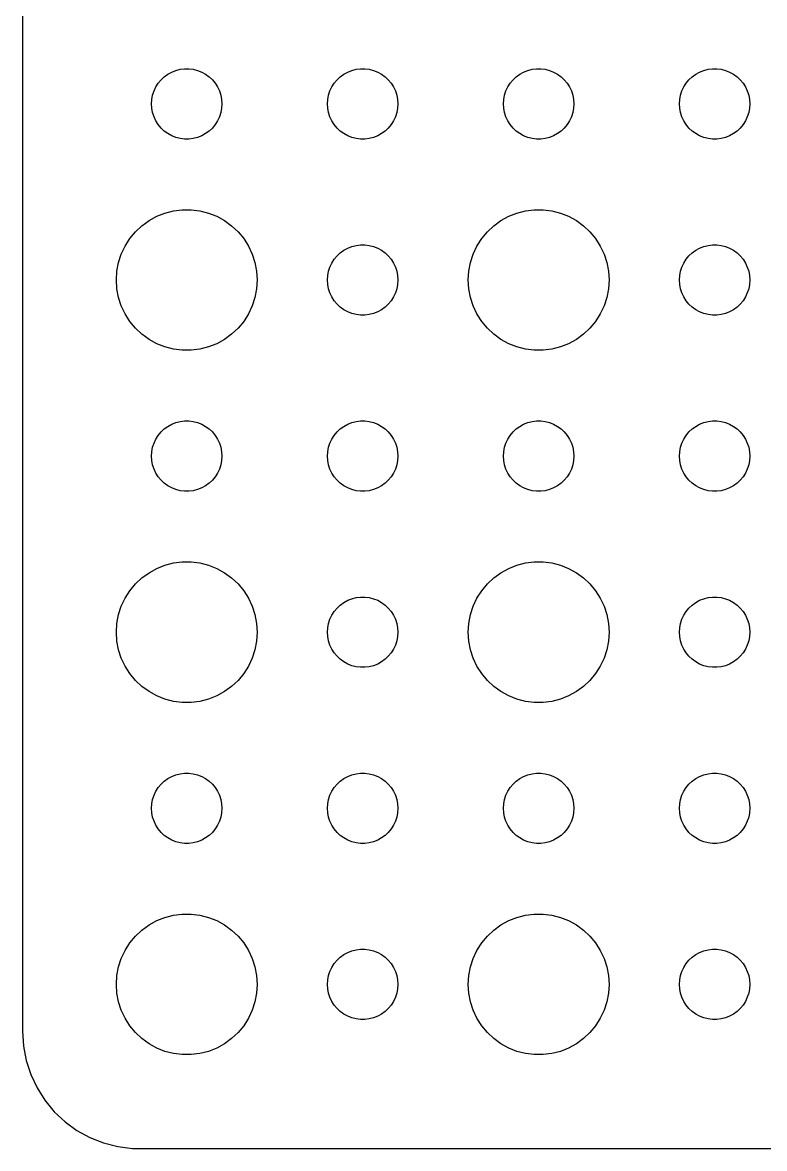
# Model space of a CAD drawing. Header units: metres. Extents: x -134 to 134, y 518 to 1078.
# Drawn here: x -134.5 to -102.87, y 518.01 to 565.97 of the extents above; entities that cross this region are included whole.
import ezdxf

# ---------------------------------------------------------------- set-up
doc = ezdxf.new("R2010")
doc.units = ezdxf.units.M

msp = doc.modelspace()

# ---------------------------------------------------------------- linework, layer by layer
for p, q in [((-134.5, 617), (-134.5, 523)), ((-127.964, 563.927), (-127.781, 563.973)), ((-127.781, 563.973), (-127.594, 563.997)), ((-127.594, 563.997), (-127.406, 563.997)), ((-127.406, 563.997), (-127.219, 563.973)), ((-127.219, 563.973), (-127.036, 563.927)), ((-120.464, 563.927), (-120.281, 563.973)), ((-120.281, 563.973), (-120.094, 563.997)), ((-120.094, 563.997), (-119.906, 563.997)), ((-119.906, 563.997), (-119.719, 563.973)), ((-119.719, 563.973), (-119.536, 563.927)), ((-112.964, 563.927), (-112.781, 563.973)), ((-112.781, 563.973), (-112.594, 563.997)), ((-112.594, 563.997), (-112.406, 563.997)), ((-112.406, 563.997), (-112.219, 563.973)), ((-112.219, 563.973), (-112.036, 563.927)), ((-105.464, 563.927), (-105.281, 563.973)), ((-105.281, 563.973), (-105.094, 563.997)), ((-105.094, 563.997), (-104.906, 563.997)), ((-104.906, 563.997), (-104.719, 563.973)), ((-104.719, 563.973), (-104.536, 563.927)), ((-128.714, 563.382), (-128.593, 563.527)), ((-128.593, 563.527), (-128.456, 563.656)), ((-128.456, 563.656), (-128.304, 563.766)), ((-128.304, 563.766), (-128.139, 563.857)), ((-128.139, 563.857), (-127.964, 563.927)), ((-127.036, 563.927), (-126.861, 563.857)), ((-126.861, 563.857), (-126.696, 563.766)), ((-126.696, 563.766), (-126.544, 563.656)), ((-126.544, 563.656), (-126.407, 563.527)), ((-126.407, 563.527), (-126.286, 563.382)), ((-121.214, 563.382), (-121.093, 563.527)), ((-121.093, 563.527), (-120.956, 563.656)), ((-120.956, 563.656), (-120.804, 563.766)), ((-120.804, 563.766), (-120.639, 563.857)), ((-120.639, 563.857), (-120.464, 563.927)), ((-119.536, 563.927), (-119.361, 563.857)), ((-119.361, 563.857), (-119.196, 563.766)), ((-119.196, 563.766), (-119.044, 563.656)), ((-119.044, 563.656), (-118.907, 563.527)), ((-118.907, 563.527), (-118.786, 563.382)), ((-113.714, 563.382), (-113.593, 563.527)), ((-113.593, 563.527), (-113.456, 563.656)), ((-113.456, 563.656), (-113.304, 563.766)), ((-113.304, 563.766), (-113.139, 563.857)), ((-113.139, 563.857), (-112.964, 563.927)), ((-112.036, 563.927), (-111.861, 563.857)), ((-111.861, 563.857), (-111.696, 563.766)), ((-111.696, 563.766), (-111.544, 563.656)), ((-111.544, 563.656), (-111.407, 563.527)), ((-111.407, 563.527), (-111.286, 563.382)), ((-106.214, 563.382), (-106.093, 563.527)), ((-106.093, 563.527), (-105.956, 563.656)), ((-105.956, 563.656), (-105.804, 563.766)), ((-105.804, 563.766), (-105.639, 563.857)), ((-105.639, 563.857), (-105.464, 563.927)), ((-104.536, 563.927), (-104.361, 563.857)), ((-104.361, 563.857), (-104.196, 563.766)), ((-104.196, 563.766), (-104.044, 563.656)), ((-104.044, 563.656), (-103.907, 563.527)), ((-103.907, 563.527), (-103.786, 563.382)), ((-128.953, 562.873), (-128.895, 563.052)), ((-128.895, 563.052), (-128.814, 563.223)), ((-128.814, 563.223), (-128.714, 563.382)), ((-126.286, 563.382), (-126.186, 563.223)), ((-126.186, 563.223), (-126.105, 563.052)), ((-126.105, 563.052), (-126.047, 562.873)), ((-121.453, 562.873), (-121.395, 563.052)), ((-121.395, 563.052), (-121.314, 563.223)), ((-121.314, 563.223), (-121.214, 563.382)), ((-118.786, 563.382), (-118.686, 563.223)), ((-118.686, 563.223), (-118.605, 563.052)), ((-118.605, 563.052), (-118.547, 562.873)), ((-113.953, 562.873), (-113.895, 563.052)), ((-113.895, 563.052), (-113.814, 563.223)), ((-113.814, 563.223), (-113.714, 563.382)), ((-111.286, 563.382), (-111.186, 563.223)), ((-111.186, 563.223), (-111.105, 563.052)), ((-111.105, 563.052), (-111.047, 562.873)), ((-106.453, 562.873), (-106.395, 563.052)), ((-106.395, 563.052), (-106.314, 563.223)), ((-106.314, 563.223), (-106.214, 563.382)), ((-103.786, 563.382), (-103.686, 563.223)), ((-103.686, 563.223), (-103.605, 563.052)), ((-103.605, 563.052), (-103.547, 562.873)), ((-129, 562.5), (-128.988, 562.688)), ((-128.988, 562.688), (-128.953, 562.873)), ((-126.047, 562.873), (-126.012, 562.688)), ((-126.012, 562.688), (-126, 562.5)), ((-121.5, 562.5), (-121.488, 562.688)), ((-121.488, 562.688), (-121.453, 562.873)), ((-118.547, 562.873), (-118.512, 562.688)), ((-118.512, 562.688), (-118.5, 562.5)), ((-114, 562.5), (-113.988, 562.688)), ((-113.988, 562.688), (-113.953, 562.873)), ((-111.047, 562.873), (-111.012, 562.688)), ((-111.012, 562.688), (-111, 562.5)), ((-106.5, 562.5), (-106.488, 562.688)), ((-106.488, 562.688), (-106.453, 562.873)), ((-103.547, 562.873), (-103.512, 562.688)), ((-103.512, 562.688), (-103.5, 562.5)), ((-128.988, 562.312), (-129, 562.5)), ((-128.953, 562.127), (-128.988, 562.312)), ((-128.895, 561.948), (-128.953, 562.127)), ((-126.047, 562.127), (-126.105, 561.948)), ((-126.012, 562.312), (-126.047, 562.127)), ((-126, 562.5), (-126.012, 562.312)), ((-121.488, 562.312), (-121.5, 562.5)), ((-121.453, 562.127), (-121.488, 562.312)), ((-121.395, 561.948), (-121.453, 562.127)), ((-118.547, 562.127), (-118.605, 561.948)), ((-118.512, 562.312), (-118.547, 562.127)), ((-118.5, 562.5), (-118.512, 562.312)), ((-113.988, 562.312), (-114, 562.5)), ((-113.953, 562.127), (-113.988, 562.312)), ((-113.895, 561.948), (-113.953, 562.127)), ((-111.047, 562.127), (-111.105, 561.948)), ((-111.012, 562.312), (-111.047, 562.127)), ((-111, 562.5), (-111.012, 562.312)), ((-106.488, 562.312), (-106.5, 562.5)), ((-106.453, 562.127), (-106.488, 562.312)), ((-106.395, 561.948), (-106.453, 562.127)), ((-103.547, 562.127), (-103.605, 561.948)), ((-103.512, 562.312), (-103.547, 562.127)), ((-103.5, 562.5), (-103.512, 562.312)), ((-128.814, 561.777), (-128.895, 561.948)), ((-128.714, 561.618), (-128.814, 561.777)), ((-128.593, 561.473), (-128.714, 561.618)), ((-126.286, 561.618), (-126.407, 561.473)), ((-126.186, 561.777), (-126.286, 561.618)), ((-126.105, 561.948), (-126.186, 561.777)), ((-121.314, 561.777), (-121.395, 561.948)), ((-121.214, 561.618), (-121.314, 561.777)), ((-121.093, 561.473), (-121.214, 561.618)), ((-118.786, 561.618), (-118.907, 561.473)), ((-118.686, 561.777), (-118.786, 561.618)), ((-118.605, 561.948), (-118.686, 561.777)), ((-113.814, 561.777), (-113.895, 561.948)), ((-113.714, 561.618), (-113.814, 561.777)), ((-113.593, 561.473), (-113.714, 561.618)), ((-111.286, 561.618), (-111.407, 561.473)), ((-111.186, 561.777), (-111.286, 561.618)), ((-111.105, 561.948), (-111.186, 561.777)), ((-106.314, 561.777), (-106.395, 561.948)), ((-106.214, 561.618), (-106.314, 561.777)), ((-106.093, 561.473), (-106.214, 561.618)), ((-103.786, 561.618), (-103.907, 561.473)), ((-103.686, 561.777), (-103.786, 561.618)), ((-103.605, 561.948), (-103.686, 561.777)), ((-128.456, 561.344), (-128.593, 561.473)), ((-128.304, 561.234), (-128.456, 561.344)), ((-128.139, 561.143), (-128.304, 561.234)), ((-127.964, 561.073), (-128.139, 561.143)), ((-126.861, 561.143), (-127.036, 561.073)), ((-126.696, 561.234), (-126.861, 561.143)), ((-126.544, 561.344), (-126.696, 561.234)), ((-126.407, 561.473), (-126.544, 561.344)), ((-120.956, 561.344), (-121.093, 561.473)), ((-120.804, 561.234), (-120.956, 561.344)), ((-120.639, 561.143), (-120.804, 561.234)), ((-120.464, 561.073), (-120.639, 561.143)), ((-119.361, 561.143), (-119.536, 561.073)), ((-119.196, 561.234), (-119.361, 561.143)), ((-119.044, 561.344), (-119.196, 561.234)), ((-118.907, 561.473), (-119.044, 561.344)), ((-113.456, 561.344), (-113.593, 561.473)), ((-113.304, 561.234), (-113.456, 561.344)), ((-113.139, 561.143), (-113.304, 561.234)), ((-112.964, 561.073), (-113.139, 561.143)), ((-111.861, 561.143), (-112.036, 561.073)), ((-111.696, 561.234), (-111.861, 561.143)), ((-111.544, 561.344), (-111.696, 561.234)), ((-111.407, 561.473), (-111.544, 561.344)), ((-105.956, 561.344), (-106.093, 561.473)), ((-105.804, 561.234), (-105.956, 561.344)), ((-105.639, 561.143), (-105.804, 561.234)), ((-105.464, 561.073), (-105.639, 561.143)), ((-104.361, 561.143), (-104.536, 561.073)), ((-104.196, 561.234), (-104.361, 561.143)), ((-104.044, 561.344), (-104.196, 561.234)), ((-103.907, 561.473), (-104.044, 561.344)), ((-127.781, 561.027), (-127.964, 561.073)), ((-127.594, 561.003), (-127.781, 561.027)), ((-127.406, 561.003), (-127.594, 561.003)), ((-127.219, 561.027), (-127.406, 561.003)), ((-127.036, 561.073), (-127.219, 561.027)), ((-120.281, 561.027), (-120.464, 561.073)), ((-120.094, 561.003), (-120.281, 561.027)), ((-119.906, 561.003), (-120.094, 561.003)), ((-119.719, 561.027), (-119.906, 561.003)), ((-119.536, 561.073), (-119.719, 561.027)), ((-112.781, 561.027), (-112.964, 561.073)), ((-112.594, 561.003), (-112.781, 561.027)), ((-112.406, 561.003), (-112.594, 561.003)), ((-112.219, 561.027), (-112.406, 561.003)), ((-112.036, 561.073), (-112.219, 561.027)), ((-105.281, 561.027), (-105.464, 561.073)), ((-105.094, 561.003), (-105.281, 561.027)), ((-104.906, 561.003), (-105.094, 561.003)), ((-104.719, 561.027), (-104.906, 561.003)), ((-104.536, 561.073), (-104.719, 561.027)), ((-128.777, 557.714), (-128.427, 557.853)), ((-128.427, 557.853), (-128.062, 557.947)), ((-128.062, 557.947), (-127.688, 557.994)), ((-127.688, 557.994), (-127.312, 557.994)), ((-127.312, 557.994), (-126.938, 557.947)), ((-126.938, 557.947), (-126.573, 557.853)), ((-126.573, 557.853), (-126.223, 557.714)), ((-113.777, 557.714), (-113.427, 557.853)), ((-113.427, 557.853), (-113.062, 557.947)), ((-113.062, 557.947), (-112.688, 557.994)), ((-112.688, 557.994), (-112.312, 557.994)), ((-112.312, 557.994), (-111.938, 557.947)), ((-111.938, 557.947), (-111.573, 557.853)), ((-111.573, 557.853), (-111.223, 557.714)), ((-129.687, 557.054), (-129.412, 557.312)), ((-129.412, 557.312), (-129.107, 557.533)), ((-129.107, 557.533), (-128.777, 557.714)), ((-126.223, 557.714), (-125.893, 557.533)), ((-125.893, 557.533), (-125.588, 557.312)), ((-125.588, 557.312), (-125.313, 557.054)), ((-114.687, 557.054), (-114.412, 557.312)), ((-114.412, 557.312), (-114.107, 557.533)), ((-114.107, 557.533), (-113.777, 557.714)), ((-111.223, 557.714), (-110.893, 557.533)), ((-110.893, 557.533), (-110.588, 557.312)), ((-110.588, 557.312), (-110.313, 557.054)), ((-129.927, 556.763), (-129.687, 557.054)), ((-125.313, 557.054), (-125.073, 556.763)), ((-114.927, 556.763), (-114.687, 557.054)), ((-110.313, 557.054), (-110.073, 556.763)), ((-130.289, 556.104), (-130.129, 556.445)), ((-130.129, 556.445), (-129.927, 556.763)), ((-125.073, 556.763), (-124.871, 556.445)), ((-124.871, 556.445), (-124.711, 556.104)), ((-120.804, 556.266), (-120.639, 556.357)), ((-120.639, 556.357), (-120.464, 556.427)), ((-120.464, 556.427), (-120.281, 556.473)), ((-120.281, 556.473), (-120.094, 556.497)), ((-120.094, 556.497), (-119.906, 556.497)), ((-119.906, 556.497), (-119.719, 556.473)), ((-119.719, 556.473), (-119.536, 556.427)), ((-119.536, 556.427), (-119.361, 556.357)), ((-119.361, 556.357), (-119.196, 556.266)), ((-115.289, 556.104), (-115.129, 556.445)), ((-115.129, 556.445), (-114.927, 556.763)), ((-110.073, 556.763), (-109.871, 556.445)), ((-109.871, 556.445), (-109.711, 556.104)), ((-105.804, 556.266), (-105.639, 556.357)), ((-105.639, 556.357), (-105.464, 556.427)), ((-105.464, 556.427), (-105.281, 556.473)), ((-105.281, 556.473), (-105.094, 556.497)), ((-105.094, 556.497), (-104.906, 556.497)), ((-104.906, 556.497), (-104.719, 556.473)), ((-104.719, 556.473), (-104.536, 556.427)), ((-104.536, 556.427), (-104.361, 556.357)), ((-104.361, 556.357), (-104.196, 556.266)), ((-130.406, 555.746), (-130.289, 556.104)), ((-124.711, 556.104), (-124.594, 555.746)), ((-121.314, 555.723), (-121.214, 555.882)), ((-121.214, 555.882), (-121.093, 556.027)), ((-121.093, 556.027), (-120.956, 556.156)), ((-120.956, 556.156), (-120.804, 556.266)), ((-119.196, 556.266), (-119.044, 556.156)), ((-119.044, 556.156), (-118.907, 556.027)), ((-118.907, 556.027), (-118.786, 555.882)), ((-118.786, 555.882), (-118.686, 555.723)), ((-115.406, 555.746), (-115.289, 556.104)), ((-109.711, 556.104), (-109.594, 555.746)), ((-106.314, 555.723), (-106.214, 555.882)), ((-106.214, 555.882), (-106.093, 556.027)), ((-106.093, 556.027), (-105.956, 556.156)), ((-105.956, 556.156), (-105.804, 556.266)), ((-104.196, 556.266), (-104.044, 556.156)), ((-104.044, 556.156), (-103.907, 556.027)), ((-103.907, 556.027), (-103.786, 555.882)), ((-103.786, 555.882), (-103.686, 555.723)), ((-130.5, 555), (-130.476, 555.376)), ((-130.476, 555.376), (-130.406, 555.746)), ((-124.594, 555.746), (-124.524, 555.376)), ((-124.524, 555.376), (-124.5, 555)), ((-121.488, 555.188), (-121.453, 555.373)), ((-121.453, 555.373), (-121.395, 555.552)), ((-121.395, 555.552), (-121.314, 555.723)), ((-118.686, 555.723), (-118.605, 555.552)), ((-118.605, 555.552), (-118.547, 555.373)), ((-118.547, 555.373), (-118.512, 555.188)), ((-115.5, 555), (-115.476, 555.376)), ((-115.476, 555.376), (-115.406, 555.746)), ((-109.594, 555.746), (-109.524, 555.376)), ((-109.524, 555.376), (-109.5, 555)), ((-106.488, 555.188), (-106.453, 555.373)), ((-106.453, 555.373), (-106.395, 555.552)), ((-106.395, 555.552), (-106.314, 555.723)), ((-103.686, 555.723), (-103.605, 555.552)), ((-103.605, 555.552), (-103.547, 555.373)), ((-103.547, 555.373), (-103.512, 555.188)), ((-130.476, 554.624), (-130.5, 555)), ((-124.5, 555), (-124.524, 554.624)), ((-121.5, 555), (-121.488, 555.188)), ((-121.488, 554.812), (-121.5, 555)), ((-118.512, 555.188), (-118.5, 555)), ((-118.5, 555), (-118.512, 554.812)), ((-115.476, 554.624), (-115.5, 555)), ((-109.5, 555), (-109.524, 554.624)), ((-106.5, 555), (-106.488, 555.188)), ((-106.488, 554.812), (-106.5, 555)), ((-103.512, 555.188), (-103.5, 555)), ((-103.5, 555), (-103.512, 554.812)), ((-130.406, 554.254), (-130.476, 554.624)), ((-124.524, 554.624), (-124.594, 554.254)), ((-121.453, 554.627), (-121.488, 554.812)), ((-121.395, 554.448), (-121.453, 554.627)), ((-121.314, 554.277), (-121.395, 554.448)), ((-118.605, 554.448), (-118.686, 554.277)), ((-118.547, 554.627), (-118.605, 554.448)), ((-118.512, 554.812), (-118.547, 554.627)), ((-115.406, 554.254), (-115.476, 554.624)), ((-109.524, 554.624), (-109.594, 554.254)), ((-106.453, 554.627), (-106.488, 554.812)), ((-106.395, 554.448), (-106.453, 554.627)), ((-106.314, 554.277), (-106.395, 554.448)), ((-103.605, 554.448), (-103.686, 554.277)), ((-103.547, 554.627), (-103.605, 554.448)), ((-103.512, 554.812), (-103.547, 554.627)), ((-130.289, 553.896), (-130.406, 554.254)), ((-130.129, 553.555), (-130.289, 553.896)), ((-124.711, 553.896), (-124.871, 553.555)), ((-124.594, 554.254), (-124.711, 553.896)), ((-121.214, 554.118), (-121.314, 554.277)), ((-121.093, 553.973), (-121.214, 554.118)), ((-120.956, 553.844), (-121.093, 553.973)), ((-118.907, 553.973), (-119.044, 553.844)), ((-118.786, 554.118), (-118.907, 553.973)), ((-118.686, 554.277), (-118.786, 554.118)), ((-115.289, 553.896), (-115.406, 554.254)), ((-115.129, 553.555), (-115.289, 553.896)), ((-109.711, 553.896), (-109.871, 553.555)), ((-109.594, 554.254), (-109.711, 553.896)), ((-106.214, 554.118), (-106.314, 554.277)), ((-106.093, 553.973), (-106.214, 554.118)), ((-105.956, 553.844), (-106.093, 553.973)), ((-103.907, 553.973), (-104.044, 553.844)), ((-103.786, 554.118), (-103.907, 553.973)), ((-103.686, 554.277), (-103.786, 554.118)), ((-129.927, 553.237), (-130.129, 553.555)), ((-124.871, 553.555), (-125.073, 553.237)), ((-120.804, 553.734), (-120.956, 553.844)), ((-120.639, 553.643), (-120.804, 553.734)), ((-120.464, 553.573), (-120.639, 553.643)), ((-120.281, 553.527), (-120.464, 553.573)), ((-120.094, 553.503), (-120.281, 553.527)), ((-119.906, 553.503), (-120.094, 553.503)), ((-119.719, 553.527), (-119.906, 553.503)), ((-119.536, 553.573), (-119.719, 553.527)), ((-119.361, 553.643), (-119.536, 553.573)), ((-119.196, 553.734), (-119.361, 553.643)), ((-119.044, 553.844), (-119.196, 553.734)), ((-114.927, 553.237), (-115.129, 553.555)), ((-109.871, 553.555), (-110.073, 553.237)), ((-105.804, 553.734), (-105.956, 553.844)), ((-105.639, 553.643), (-105.804, 553.734)), ((-105.464, 553.573), (-105.639, 553.643)), ((-105.281, 553.527), (-105.464, 553.573)), ((-105.094, 553.503), (-105.281, 553.527)), ((-104.906, 553.503), (-105.094, 553.503)), ((-104.719, 553.527), (-104.906, 553.503)), ((-104.536, 553.573), (-104.719, 553.527)), ((-104.361, 553.643), (-104.536, 553.573)), ((-104.196, 553.734), (-104.361, 553.643)), ((-104.044, 553.844), (-104.196, 553.734)), ((-129.687, 552.946), (-129.927, 553.237)), ((-129.412, 552.688), (-129.687, 552.946)), ((-125.313, 552.946), (-125.588, 552.688)), ((-125.073, 553.237), (-125.313, 552.946)), ((-114.687, 552.946), (-114.927, 553.237)), ((-114.412, 552.688), (-114.687, 552.946)), ((-110.313, 552.946), (-110.588, 552.688)), ((-110.073, 553.237), (-110.313, 552.946)), ((-129.107, 552.467), (-129.412, 552.688)), ((-128.777, 552.286), (-129.107, 552.467)), ((-125.893, 552.467), (-126.223, 552.286)), ((-125.588, 552.688), (-125.893, 552.467)), ((-114.107, 552.467), (-114.412, 552.688)), ((-113.777, 552.286), (-114.107, 552.467)), ((-110.893, 552.467), (-111.223, 552.286)), ((-110.588, 552.688), (-110.893, 552.467)), ((-128.427, 552.147), (-128.777, 552.286)), ((-128.062, 552.053), (-128.427, 552.147)), ((-127.688, 552.006), (-128.062, 552.053)), ((-127.312, 552.006), (-127.688, 552.006)), ((-126.938, 552.053), (-127.312, 552.006)), ((-126.573, 552.147), (-126.938, 552.053)), ((-126.223, 552.286), (-126.573, 552.147)), ((-113.427, 552.147), (-113.777, 552.286)), ((-113.062, 552.053), (-113.427, 552.147)), ((-112.688, 552.006), (-113.062, 552.053)), ((-112.312, 552.006), (-112.688, 552.006)), ((-111.938, 552.053), (-112.312, 552.006)), ((-111.573, 552.147), (-111.938, 552.053)), ((-111.223, 552.286), (-111.573, 552.147)), ((-128.593, 548.527), (-128.456, 548.656)), ((-128.456, 548.656), (-128.304, 548.766)), ((-128.304, 548.766), (-128.139, 548.857)), ((-128.139, 548.857), (-127.964, 548.927)), ((-127.964, 548.927), (-127.781, 548.973)), ((-127.781, 548.973), (-127.594, 548.997)), ((-127.594, 548.997), (-127.406, 548.997)), ((-127.406, 548.997), (-127.219, 548.973)), ((-127.219, 548.973), (-127.036, 548.927)), ((-127.036, 548.927), (-126.861, 548.857)), ((-126.861, 548.857), (-126.696, 548.766)), ((-126.696, 548.766), (-126.544, 548.656)), ((-126.544, 548.656), (-126.407, 548.527)), ((-121.093, 548.527), (-120.956, 548.656)), ((-120.956, 548.656), (-120.804, 548.766)), ((-120.804, 548.766), (-120.639, 548.857)), ((-120.639, 548.857), (-120.464, 548.927)), ((-120.464, 548.927), (-120.281, 548.973)), ((-120.281, 548.973), (-120.094, 548.997)), ((-120.094, 548.997), (-119.906, 548.997)), ((-119.906, 548.997), (-119.719, 548.973)), ((-119.719, 548.973), (-119.536, 548.927)), ((-119.536, 548.927), (-119.361, 548.857)), ((-119.361, 548.857), (-119.196, 548.766)), ((-119.196, 548.766), (-119.044, 548.656)), ((-119.044, 548.656), (-118.907, 548.527)), ((-113.593, 548.527), (-113.456, 548.656)), ((-113.456, 548.656), (-113.304, 548.766)), ((-113.304, 548.766), (-113.139, 548.857)), ((-113.139, 548.857), (-112.964, 548.927)), ((-112.964, 548.927), (-112.781, 548.973)), ((-112.781, 548.973), (-112.594, 548.997)), ((-112.594, 548.997), (-112.406, 548.997)), ((-112.406, 548.997), (-112.219, 548.973)), ((-112.219, 548.973), (-112.036, 548.927)), ((-112.036, 548.927), (-111.861, 548.857)), ((-111.861, 548.857), (-111.696, 548.766)), ((-111.696, 548.766), (-111.544, 548.656)), ((-111.544, 548.656), (-111.407, 548.527)), ((-106.093, 548.527), (-105.956, 548.656)), ((-105.956, 548.656), (-105.804, 548.766)), ((-105.804, 548.766), (-105.639, 548.857)), ((-105.639, 548.857), (-105.464, 548.927)), ((-105.464, 548.927), (-105.281, 548.973)), ((-105.281, 548.973), (-105.094, 548.997)), ((-105.094, 548.997), (-104.906, 548.997)), ((-104.906, 548.997), (-104.719, 548.973)), ((-104.719, 548.973), (-104.536, 548.927)), ((-104.536, 548.927), (-104.361, 548.857)), ((-104.361, 548.857), (-104.196, 548.766)), ((-104.196, 548.766), (-104.044, 548.656)), ((-104.044, 548.656), (-103.907, 548.527)), ((-128.895, 548.052), (-128.814, 548.223)), ((-128.814, 548.223), (-128.714, 548.382)), ((-128.714, 548.382), (-128.593, 548.527)), ((-126.407, 548.527), (-126.286, 548.382)), ((-126.286, 548.382), (-126.186, 548.223)), ((-126.186, 548.223), (-126.105, 548.052)), ((-121.395, 548.052), (-121.314, 548.223)), ((-121.314, 548.223), (-121.214, 548.382)), ((-121.214, 548.382), (-121.093, 548.527)), ((-118.907, 548.527), (-118.786, 548.382)), ((-118.786, 548.382), (-118.686, 548.223)), ((-118.686, 548.223), (-118.605, 548.052)), ((-113.895, 548.052), (-113.814, 548.223)), ((-113.814, 548.223), (-113.714, 548.382)), ((-113.714, 548.382), (-113.593, 548.527)), ((-111.407, 548.527), (-111.286, 548.382)), ((-111.286, 548.382), (-111.186, 548.223)), ((-111.186, 548.223), (-111.105, 548.052)), ((-106.395, 548.052), (-106.314, 548.223)), ((-106.314, 548.223), (-106.214, 548.382)), ((-106.214, 548.382), (-106.093, 548.527)), ((-103.907, 548.527), (-103.786, 548.382)), ((-103.786, 548.382), (-103.686, 548.223)), ((-103.686, 548.223), (-103.605, 548.052)), ((-129, 547.5), (-128.988, 547.688)), ((-128.988, 547.688), (-128.953, 547.873)), ((-128.953, 547.873), (-128.895, 548.052)), ((-126.105, 548.052), (-126.047, 547.873)), ((-126.047, 547.873), (-126.012, 547.688)), ((-126.012, 547.688), (-126, 547.5)), ((-121.5, 547.5), (-121.488, 547.688)), ((-121.488, 547.688), (-121.453, 547.873)), ((-121.453, 547.873), (-121.395, 548.052)), ((-118.605, 548.052), (-118.547, 547.873)), ((-118.547, 547.873), (-118.512, 547.688)), ((-118.512, 547.688), (-118.5, 547.5)), ((-114, 547.5), (-113.988, 547.688)), ((-113.988, 547.688), (-113.953, 547.873)), ((-113.953, 547.873), (-113.895, 548.052)), ((-111.105, 548.052), (-111.047, 547.873)), ((-111.047, 547.873), (-111.012, 547.688)), ((-111.012, 547.688), (-111, 547.5)), ((-106.5, 547.5), (-106.488, 547.688)), ((-106.488, 547.688), (-106.453, 547.873)), ((-106.453, 547.873), (-106.395, 548.052)), ((-103.605, 548.052), (-103.547, 547.873)), ((-103.547, 547.873), (-103.512, 547.688)), ((-103.512, 547.688), (-103.5, 547.5)), ((-128.988, 547.312), (-129, 547.5)), ((-128.953, 547.127), (-128.988, 547.312)), ((-126.012, 547.312), (-126.047, 547.127)), ((-126, 547.5), (-126.012, 547.312)), ((-121.488, 547.312), (-121.5, 547.5)), ((-121.453, 547.127), (-121.488, 547.312)), ((-118.512, 547.312), (-118.547, 547.127)), ((-118.5, 547.5), (-118.512, 547.312)), ((-113.988, 547.312), (-114, 547.5)), ((-113.953, 547.127), (-113.988, 547.312)), ((-111.012, 547.312), (-111.047, 547.127)), ((-111, 547.5), (-111.012, 547.312)), ((-106.488, 547.312), (-106.5, 547.5)), ((-106.453, 547.127), (-106.488, 547.312)), ((-103.512, 547.312), (-103.547, 547.127)), ((-103.5, 547.5), (-103.512, 547.312)), ((-128.895, 546.948), (-128.953, 547.127)), ((-128.814, 546.777), (-128.895, 546.948)), ((-128.714, 546.618), (-128.814, 546.777)), ((-126.186, 546.777), (-126.286, 546.618)), ((-126.105, 546.948), (-126.186, 546.777)), ((-126.047, 547.127), (-126.105, 546.948)), ((-121.395, 546.948), (-121.453, 547.127)), ((-121.314, 546.777), (-121.395, 546.948)), ((-121.214, 546.618), (-121.314, 546.777)), ((-118.686, 546.777), (-118.786, 546.618)), ((-118.605, 546.948), (-118.686, 546.777)), ((-118.547, 547.127), (-118.605, 546.948)), ((-113.895, 546.948), (-113.953, 547.127)), ((-113.814, 546.777), (-113.895, 546.948)), ((-113.714, 546.618), (-113.814, 546.777)), ((-111.186, 546.777), (-111.286, 546.618)), ((-111.105, 546.948), (-111.186, 546.777)), ((-111.047, 547.127), (-111.105, 546.948)), ((-106.395, 546.948), (-106.453, 547.127)), ((-106.314, 546.777), (-106.395, 546.948)), ((-106.214, 546.618), (-106.314, 546.777)), ((-103.686, 546.777), (-103.786, 546.618)), ((-103.605, 546.948), (-103.686, 546.777)), ((-103.547, 547.127), (-103.605, 546.948)), ((-128.593, 546.473), (-128.714, 546.618)), ((-128.456, 546.344), (-128.593, 546.473)), ((-128.304, 546.234), (-128.456, 546.344)), ((-128.139, 546.143), (-128.304, 546.234)), ((-126.696, 546.234), (-126.861, 546.143)), ((-126.544, 546.344), (-126.696, 546.234)), ((-126.407, 546.473), (-126.544, 546.344)), ((-126.286, 546.618), (-126.407, 546.473)), ((-121.093, 546.473), (-121.214, 546.618)), ((-120.956, 546.344), (-121.093, 546.473)), ((-120.804, 546.234), (-120.956, 546.344)), ((-120.639, 546.143), (-120.804, 546.234)), ((-119.196, 546.234), (-119.361, 546.143)), ((-119.044, 546.344), (-119.196, 546.234)), ((-118.907, 546.473), (-119.044, 546.344)), ((-118.786, 546.618), (-118.907, 546.473)), ((-113.593, 546.473), (-113.714, 546.618)), ((-113.456, 546.344), (-113.593, 546.473)), ((-113.304, 546.234), (-113.456, 546.344)), ((-113.139, 546.143), (-113.304, 546.234)), ((-111.696, 546.234), (-111.861, 546.143)), ((-111.544, 546.344), (-111.696, 546.234)), ((-111.407, 546.473), (-111.544, 546.344)), ((-111.286, 546.618), (-111.407, 546.473)), ((-106.093, 546.473), (-106.214, 546.618)), ((-105.956, 546.344), (-106.093, 546.473)), ((-105.804, 546.234), (-105.956, 546.344)), ((-105.639, 546.143), (-105.804, 546.234)), ((-104.196, 546.234), (-104.361, 546.143)), ((-104.044, 546.344), (-104.196, 546.234)), ((-103.907, 546.473), (-104.044, 546.344)), ((-103.786, 546.618), (-103.907, 546.473)), ((-127.964, 546.073), (-128.139, 546.143)), ((-127.781, 546.027), (-127.964, 546.073)), ((-127.594, 546.003), (-127.781, 546.027)), ((-127.406, 546.003), (-127.594, 546.003)), ((-127.219, 546.027), (-127.406, 546.003)), ((-127.036, 546.073), (-127.219, 546.027)), ((-126.861, 546.143), (-127.036, 546.073)), ((-120.464, 546.073), (-120.639, 546.143)), ((-120.281, 546.027), (-120.464, 546.073)), ((-120.094, 546.003), (-120.281, 546.027)), ((-119.906, 546.003), (-120.094, 546.003)), ((-119.719, 546.027), (-119.906, 546.003)), ((-119.536, 546.073), (-119.719, 546.027)), ((-119.361, 546.143), (-119.536, 546.073)), ((-112.964, 546.073), (-113.139, 546.143)), ((-112.781, 546.027), (-112.964, 546.073)), ((-112.594, 546.003), (-112.781, 546.027)), ((-112.406, 546.003), (-112.594, 546.003)), ((-112.219, 546.027), (-112.406, 546.003)), ((-112.036, 546.073), (-112.219, 546.027)), ((-111.861, 546.143), (-112.036, 546.073)), ((-105.464, 546.073), (-105.639, 546.143)), ((-105.281, 546.027), (-105.464, 546.073)), ((-105.094, 546.003), (-105.281, 546.027)), ((-104.906, 546.003), (-105.094, 546.003)), ((-104.719, 546.027), (-104.906, 546.003)), ((-104.536, 546.073), (-104.719, 546.027)), ((-104.361, 546.143), (-104.536, 546.073)), ((-128.427, 542.853), (-128.062, 542.947)), ((-128.062, 542.947), (-127.688, 542.994)), ((-127.688, 542.994), (-127.312, 542.994)), ((-127.312, 542.994), (-126.938, 542.947)), ((-126.938, 542.947), (-126.573, 542.853)), ((-113.427, 542.853), (-113.062, 542.947)), ((-113.062, 542.947), (-112.688, 542.994)), ((-112.688, 542.994), (-112.312, 542.994)), ((-112.312, 542.994), (-111.938, 542.947)), ((-111.938, 542.947), (-111.573, 542.853)), ((-129.412, 542.312), (-129.107, 542.533)), ((-129.107, 542.533), (-128.777, 542.714)), ((-128.777, 542.714), (-128.427, 542.853)), ((-126.573, 542.853), (-126.223, 542.714)), ((-126.223, 542.714), (-125.893, 542.533)), ((-125.893, 542.533), (-125.588, 542.312)), ((-114.412, 542.312), (-114.107, 542.533)), ((-114.107, 542.533), (-113.777, 542.714)), ((-113.777, 542.714), (-113.427, 542.853)), ((-111.573, 542.853), (-111.223, 542.714)), ((-111.223, 542.714), (-110.893, 542.533)), ((-110.893, 542.533), (-110.588, 542.312)), ((-129.927, 541.763), (-129.687, 542.054)), ((-129.687, 542.054), (-129.412, 542.312)), ((-125.588, 542.312), (-125.313, 542.054)), ((-125.313, 542.054), (-125.073, 541.763)), ((-114.927, 541.763), (-114.687, 542.054)), ((-114.687, 542.054), (-114.412, 542.312)), ((-110.588, 542.312), (-110.313, 542.054)), ((-110.313, 542.054), (-110.073, 541.763)), ((-130.289, 541.104), (-130.129, 541.445)), ((-130.129, 541.445), (-129.927, 541.763)), ((-125.073, 541.763), (-124.871, 541.445)), ((-124.871, 541.445), (-124.711, 541.104)), ((-120.639, 541.357), (-120.464, 541.427)), ((-120.464, 541.427), (-120.281, 541.473)), ((-120.281, 541.473), (-120.094, 541.497)), ((-120.094, 541.497), (-119.906, 541.497)), ((-119.906, 541.497), (-119.719, 541.473)), ((-119.719, 541.473), (-119.536, 541.427)), ((-119.536, 541.427), (-119.361, 541.357)), ((-115.289, 541.104), (-115.129, 541.445)), ((-115.129, 541.445), (-114.927, 541.763)), ((-110.073, 541.763), (-109.871, 541.445)), ((-109.871, 541.445), (-109.711, 541.104)), ((-105.639, 541.357), (-105.464, 541.427)), ((-105.464, 541.427), (-105.281, 541.473)), ((-105.281, 541.473), (-105.094, 541.497)), ((-105.094, 541.497), (-104.906, 541.497)), ((-104.906, 541.497), (-104.719, 541.473)), ((-104.719, 541.473), (-104.536, 541.427)), ((-104.536, 541.427), (-104.361, 541.357)), ((-130.406, 540.746), (-130.289, 541.104)), ((-124.711, 541.104), (-124.594, 540.746)), ((-121.214, 540.882), (-121.093, 541.027)), ((-121.093, 541.027), (-120.956, 541.156)), ((-120.956, 541.156), (-120.804, 541.266)), ((-120.804, 541.266), (-120.639, 541.357)), ((-119.361, 541.357), (-119.196, 541.266)), ((-119.196, 541.266), (-119.044, 541.156)), ((-119.044, 541.156), (-118.907, 541.027)), ((-118.907, 541.027), (-118.786, 540.882)), ((-115.406, 540.746), (-115.289, 541.104)), ((-109.711, 541.104), (-109.594, 540.746)), ((-106.214, 540.882), (-106.093, 541.027)), ((-106.093, 541.027), (-105.956, 541.156)), ((-105.956, 541.156), (-105.804, 541.266)), ((-105.804, 541.266), (-105.639, 541.357)), ((-104.361, 541.357), (-104.196, 541.266)), ((-104.196, 541.266), (-104.044, 541.156)), ((-104.044, 541.156), (-103.907, 541.027)), ((-103.907, 541.027), (-103.786, 540.882)), ((-130.476, 540.376), (-130.406, 540.746)), ((-124.594, 540.746), (-124.524, 540.376)), ((-121.453, 540.373), (-121.395, 540.552)), ((-121.395, 540.552), (-121.314, 540.723)), ((-121.314, 540.723), (-121.214, 540.882)), ((-118.786, 540.882), (-118.686, 540.723)), ((-118.686, 540.723), (-118.605, 540.552)), ((-118.605, 540.552), (-118.547, 540.373)), ((-115.476, 540.376), (-115.406, 540.746)), ((-109.594, 540.746), (-109.524, 540.376)), ((-106.453, 540.373), (-106.395, 540.552)), ((-106.395, 540.552), (-106.314, 540.723)), ((-106.314, 540.723), (-106.214, 540.882)), ((-103.786, 540.882), (-103.686, 540.723)), ((-103.686, 540.723), (-103.605, 540.552)), ((-103.605, 540.552), (-103.547, 540.373)), ((-130.5, 540), (-130.476, 540.376)), ((-130.476, 539.624), (-130.5, 540)), ((-124.524, 540.376), (-124.5, 540)), ((-124.5, 540), (-124.524, 539.624)), ((-121.5, 540), (-121.488, 540.188)), ((-121.488, 539.812), (-121.5, 540)), ((-121.488, 540.188), (-121.453, 540.373)), ((-118.547, 540.373), (-118.512, 540.188)), ((-118.512, 540.188), (-118.5, 540)), ((-118.5, 540), (-118.512, 539.812)), ((-115.5, 540), (-115.476, 540.376)), ((-115.476, 539.624), (-115.5, 540)), ((-109.524, 540.376), (-109.5, 540)), ((-109.5, 540), (-109.524, 539.624)), ((-106.5, 540), (-106.488, 540.188)), ((-106.488, 539.812), (-106.5, 540)), ((-106.488, 540.188), (-106.453, 540.373)), ((-103.547, 540.373), (-103.512, 540.188)), ((-103.512, 540.188), (-103.5, 540)), ((-103.5, 540), (-103.512, 539.812)), ((-130.406, 539.254), (-130.476, 539.624)), ((-124.524, 539.624), (-124.594, 539.254)), ((-121.453, 539.627), (-121.488, 539.812)), ((-121.395, 539.448), (-121.453, 539.627)), ((-118.547, 539.627), (-118.605, 539.448)), ((-118.512, 539.812), (-118.547, 539.627)), ((-115.406, 539.254), (-115.476, 539.624)), ((-109.524, 539.624), (-109.594, 539.254)), ((-106.453, 539.627), (-106.488, 539.812)), ((-106.395, 539.448), (-106.453, 539.627)), ((-103.547, 539.627), (-103.605, 539.448)), ((-103.512, 539.812), (-103.547, 539.627)), ((-130.289, 538.896), (-130.406, 539.254)), ((-124.594, 539.254), (-124.711, 538.896)), ((-121.314, 539.277), (-121.395, 539.448)), ((-121.214, 539.118), (-121.314, 539.277)), ((-121.093, 538.973), (-121.214, 539.118)), ((-118.786, 539.118), (-118.907, 538.973)), ((-118.686, 539.277), (-118.786, 539.118)), ((-118.605, 539.448), (-118.686, 539.277)), ((-115.289, 538.896), (-115.406, 539.254)), ((-109.594, 539.254), (-109.711, 538.896)), ((-106.314, 539.277), (-106.395, 539.448)), ((-106.214, 539.118), (-106.314, 539.277)), ((-106.093, 538.973), (-106.214, 539.118)), ((-103.786, 539.118), (-103.907, 538.973)), ((-103.686, 539.277), (-103.786, 539.118)), ((-103.605, 539.448), (-103.686, 539.277)), ((-130.129, 538.555), (-130.289, 538.896)), ((-129.927, 538.237), (-130.129, 538.555)), ((-124.871, 538.555), (-125.073, 538.237)), ((-124.711, 538.896), (-124.871, 538.555)), ((-120.956, 538.844), (-121.093, 538.973)), ((-120.804, 538.734), (-120.956, 538.844)), ((-120.639, 538.643), (-120.804, 538.734)), ((-120.464, 538.573), (-120.639, 538.643)), ((-120.281, 538.527), (-120.464, 538.573)), ((-119.536, 538.573), (-119.719, 538.527)), ((-119.361, 538.643), (-119.536, 538.573)), ((-119.196, 538.734), (-119.361, 538.643)), ((-119.044, 538.844), (-119.196, 538.734)), ((-118.907, 538.973), (-119.044, 538.844)), ((-115.129, 538.555), (-115.289, 538.896)), ((-114.927, 538.237), (-115.129, 538.555)), ((-109.871, 538.555), (-110.073, 538.237)), ((-109.711, 538.896), (-109.871, 538.555)), ((-105.956, 538.844), (-106.093, 538.973)), ((-105.804, 538.734), (-105.956, 538.844)), ((-105.639, 538.643), (-105.804, 538.734)), ((-105.464, 538.573), (-105.639, 538.643)), ((-105.281, 538.527), (-105.464, 538.573)), ((-104.536, 538.573), (-104.719, 538.527)), ((-104.361, 538.643), (-104.536, 538.573)), ((-104.196, 538.734), (-104.361, 538.643)), ((-104.044, 538.844), (-104.196, 538.734)), ((-103.907, 538.973), (-104.044, 538.844)), ((-129.687, 537.946), (-129.927, 538.237)), ((-125.073, 538.237), (-125.313, 537.946)), ((-120.094, 538.503), (-120.281, 538.527)), ((-119.906, 538.503), (-120.094, 538.503)), ((-119.719, 538.527), (-119.906, 538.503)), ((-114.687, 537.946), (-114.927, 538.237)), ((-110.073, 538.237), (-110.313, 537.946)), ((-105.094, 538.503), (-105.281, 538.527)), ((-104.906, 538.503), (-105.094, 538.503)), ((-104.719, 538.527), (-104.906, 538.503)), ((-129.412, 537.688), (-129.687, 537.946)), ((-129.107, 537.467), (-129.412, 537.688)), ((-125.588, 537.688), (-125.893, 537.467)), ((-125.313, 537.946), (-125.588, 537.688)), ((-114.412, 537.688), (-114.687, 537.946)), ((-114.107, 537.467), (-114.412, 537.688)), ((-110.588, 537.688), (-110.893, 537.467)), ((-110.313, 537.946), (-110.588, 537.688)), ((-128.777, 537.286), (-129.107, 537.467)), ((-128.427, 537.147), (-128.777, 537.286)), ((-128.062, 537.053), (-128.427, 537.147)), ((-126.573, 537.147), (-126.938, 537.053)), ((-126.223, 537.286), (-126.573, 537.147)), ((-125.893, 537.467), (-126.223, 537.286)), ((-113.777, 537.286), (-114.107, 537.467)), ((-113.427, 537.147), (-113.777, 537.286)), ((-113.062, 537.053), (-113.427, 537.147)), ((-111.573, 537.147), (-111.938, 537.053)), ((-111.223, 537.286), (-111.573, 537.147)), ((-110.893, 537.467), (-111.223, 537.286)), ((-127.688, 537.006), (-128.062, 537.053)), ((-127.312, 537.006), (-127.688, 537.006)), ((-126.938, 537.053), (-127.312, 537.006)), ((-112.688, 537.006), (-113.062, 537.053)), ((-112.312, 537.006), (-112.688, 537.006)), ((-111.938, 537.053), (-112.312, 537.006)), ((-128.456, 533.656), (-128.304, 533.766)), ((-128.304, 533.766), (-128.139, 533.857)), ((-128.139, 533.857), (-127.964, 533.927)), ((-127.964, 533.927), (-127.781, 533.973)), ((-127.781, 533.973), (-127.594, 533.997)), ((-127.594, 533.997), (-127.406, 533.997)), ((-127.406, 533.997), (-127.219, 533.973)), ((-127.219, 533.973), (-127.036, 533.927)), ((-127.036, 533.927), (-126.861, 533.857)), ((-126.861, 533.857), (-126.696, 533.766)), ((-126.696, 533.766), (-126.544, 533.656)), ((-120.956, 533.656), (-120.804, 533.766)), ((-120.804, 533.766), (-120.639, 533.857)), ((-120.639, 533.857), (-120.464, 533.927)), ((-120.464, 533.927), (-120.281, 533.973)), ((-120.281, 533.973), (-120.094, 533.997)), ((-120.094, 533.997), (-119.906, 533.997)), ((-119.906, 533.997), (-119.719, 533.973)), ((-119.719, 533.973), (-119.536, 533.927)), ((-119.536, 533.927), (-119.361, 533.857)), ((-119.361, 533.857), (-119.196, 533.766)), ((-119.196, 533.766), (-119.044, 533.656)), ((-113.456, 533.656), (-113.304, 533.766)), ((-113.304, 533.766), (-113.139, 533.857)), ((-113.139, 533.857), (-112.964, 533.927)), ((-112.964, 533.927), (-112.781, 533.973)), ((-112.781, 533.973), (-112.594, 533.997)), ((-112.594, 533.997), (-112.406, 533.997)), ((-112.406, 533.997), (-112.219, 533.973)), ((-112.219, 533.973), (-112.036, 533.927)), ((-112.036, 533.927), (-111.861, 533.857)), ((-111.861, 533.857), (-111.696, 533.766)), ((-111.696, 533.766), (-111.544, 533.656)), ((-105.956, 533.656), (-105.804, 533.766)), ((-105.804, 533.766), (-105.639, 533.857)), ((-105.639, 533.857), (-105.464, 533.927)), ((-105.464, 533.927), (-105.281, 533.973)), ((-105.281, 533.973), (-105.094, 533.997)), ((-105.094, 533.997), (-104.906, 533.997)), ((-104.906, 533.997), (-104.719, 533.973)), ((-104.719, 533.973), (-104.536, 533.927)), ((-104.536, 533.927), (-104.361, 533.857)), ((-104.361, 533.857), (-104.196, 533.766)), ((-104.196, 533.766), (-104.044, 533.656)), ((-128.814, 533.223), (-128.714, 533.382)), ((-128.714, 533.382), (-128.593, 533.527)), ((-128.593, 533.527), (-128.456, 533.656)), ((-126.544, 533.656), (-126.407, 533.527)), ((-126.407, 533.527), (-126.286, 533.382)), ((-126.286, 533.382), (-126.186, 533.223)), ((-121.314, 533.223), (-121.214, 533.382)), ((-121.214, 533.382), (-121.093, 533.527)), ((-121.093, 533.527), (-120.956, 533.656)), ((-119.044, 533.656), (-118.907, 533.527)), ((-118.907, 533.527), (-118.786, 533.382)), ((-118.786, 533.382), (-118.686, 533.223)), ((-113.814, 533.223), (-113.714, 533.382)), ((-113.714, 533.382), (-113.593, 533.527)), ((-113.593, 533.527), (-113.456, 533.656)), ((-111.544, 533.656), (-111.407, 533.527)), ((-111.407, 533.527), (-111.286, 533.382)), ((-111.286, 533.382), (-111.186, 533.223)), ((-106.314, 533.223), (-106.214, 533.382)), ((-106.214, 533.382), (-106.093, 533.527)), ((-106.093, 533.527), (-105.956, 533.656)), ((-104.044, 533.656), (-103.907, 533.527)), ((-103.907, 533.527), (-103.786, 533.382)), ((-103.786, 533.382), (-103.686, 533.223)), ((-128.988, 532.688), (-128.953, 532.873)), ((-128.953, 532.873), (-128.895, 533.052)), ((-128.895, 533.052), (-128.814, 533.223)), ((-126.186, 533.223), (-126.105, 533.052)), ((-126.105, 533.052), (-126.047, 532.873)), ((-126.047, 532.873), (-126.012, 532.688)), ((-121.488, 532.688), (-121.453, 532.873)), ((-121.453, 532.873), (-121.395, 533.052)), ((-121.395, 533.052), (-121.314, 533.223)), ((-118.686, 533.223), (-118.605, 533.052)), ((-118.605, 533.052), (-118.547, 532.873)), ((-118.547, 532.873), (-118.512, 532.688)), ((-113.988, 532.688), (-113.953, 532.873)), ((-113.953, 532.873), (-113.895, 533.052)), ((-113.895, 533.052), (-113.814, 533.223)), ((-111.186, 533.223), (-111.105, 533.052)), ((-111.105, 533.052), (-111.047, 532.873)), ((-111.047, 532.873), (-111.012, 532.688)), ((-106.488, 532.688), (-106.453, 532.873)), ((-106.453, 532.873), (-106.395, 533.052)), ((-106.395, 533.052), (-106.314, 533.223)), ((-103.686, 533.223), (-103.605, 533.052)), ((-103.605, 533.052), (-103.547, 532.873)), ((-103.547, 532.873), (-103.512, 532.688)), ((-129, 532.5), (-128.988, 532.688)), ((-128.988, 532.312), (-129, 532.5)), ((-126.012, 532.688), (-126, 532.5)), ((-126, 532.5), (-126.012, 532.312)), ((-121.5, 532.5), (-121.488, 532.688)), ((-121.488, 532.312), (-121.5, 532.5)), ((-118.512, 532.688), (-118.5, 532.5)), ((-118.5, 532.5), (-118.512, 532.312)), ((-114, 532.5), (-113.988, 532.688)), ((-113.988, 532.312), (-114, 532.5)), ((-111.012, 532.688), (-111, 532.5)), ((-111, 532.5), (-111.012, 532.312)), ((-106.5, 532.5), (-106.488, 532.688)), ((-106.488, 532.312), (-106.5, 532.5)), ((-103.512, 532.688), (-103.5, 532.5)), ((-103.5, 532.5), (-103.512, 532.312)), ((-128.953, 532.127), (-128.988, 532.312)), ((-128.895, 531.948), (-128.953, 532.127)), ((-128.814, 531.777), (-128.895, 531.948)), ((-126.105, 531.948), (-126.186, 531.777)), ((-126.047, 532.127), (-126.105, 531.948)), ((-126.012, 532.312), (-126.047, 532.127)), ((-121.453, 532.127), (-121.488, 532.312)), ((-121.395, 531.948), (-121.453, 532.127)), ((-121.314, 531.777), (-121.395, 531.948)), ((-118.605, 531.948), (-118.686, 531.777)), ((-118.547, 532.127), (-118.605, 531.948)), ((-118.512, 532.312), (-118.547, 532.127)), ((-113.953, 532.127), (-113.988, 532.312)), ((-113.895, 531.948), (-113.953, 532.127)), ((-113.814, 531.777), (-113.895, 531.948)), ((-111.105, 531.948), (-111.186, 531.777)), ((-111.047, 532.127), (-111.105, 531.948)), ((-111.012, 532.312), (-111.047, 532.127)), ((-106.453, 532.127), (-106.488, 532.312)), ((-106.395, 531.948), (-106.453, 532.127)), ((-106.314, 531.777), (-106.395, 531.948)), ((-103.605, 531.948), (-103.686, 531.777)), ((-103.547, 532.127), (-103.605, 531.948)), ((-103.512, 532.312), (-103.547, 532.127)), ((-128.714, 531.618), (-128.814, 531.777)), ((-128.593, 531.473), (-128.714, 531.618)), ((-128.456, 531.344), (-128.593, 531.473)), ((-126.407, 531.473), (-126.544, 531.344)), ((-126.286, 531.618), (-126.407, 531.473)), ((-126.186, 531.777), (-126.286, 531.618)), ((-121.214, 531.618), (-121.314, 531.777)), ((-121.093, 531.473), (-121.214, 531.618)), ((-120.956, 531.344), (-121.093, 531.473)), ((-118.907, 531.473), (-119.044, 531.344)), ((-118.786, 531.618), (-118.907, 531.473)), ((-118.686, 531.777), (-118.786, 531.618)), ((-113.714, 531.618), (-113.814, 531.777)), ((-113.593, 531.473), (-113.714, 531.618)), ((-113.456, 531.344), (-113.593, 531.473)), ((-111.407, 531.473), (-111.544, 531.344)), ((-111.286, 531.618), (-111.407, 531.473)), ((-111.186, 531.777), (-111.286, 531.618)), ((-106.214, 531.618), (-106.314, 531.777)), ((-106.093, 531.473), (-106.214, 531.618)), ((-105.956, 531.344), (-106.093, 531.473)), ((-103.907, 531.473), (-104.044, 531.344)), ((-103.786, 531.618), (-103.907, 531.473)), ((-103.686, 531.777), (-103.786, 531.618)), ((-128.304, 531.234), (-128.456, 531.344)), ((-128.139, 531.143), (-128.304, 531.234)), ((-127.964, 531.073), (-128.139, 531.143)), ((-127.781, 531.027), (-127.964, 531.073)), ((-127.594, 531.003), (-127.781, 531.027)), ((-127.406, 531.003), (-127.594, 531.003)), ((-127.219, 531.027), (-127.406, 531.003)), ((-127.036, 531.073), (-127.219, 531.027)), ((-126.861, 531.143), (-127.036, 531.073)), ((-126.696, 531.234), (-126.861, 531.143)), ((-126.544, 531.344), (-126.696, 531.234)), ((-120.804, 531.234), (-120.956, 531.344)), ((-120.639, 531.143), (-120.804, 531.234)), ((-120.464, 531.073), (-120.639, 531.143)), ((-120.281, 531.027), (-120.464, 531.073)), ((-120.094, 531.003), (-120.281, 531.027)), ((-119.906, 531.003), (-120.094, 531.003)), ((-119.719, 531.027), (-119.906, 531.003)), ((-119.536, 531.073), (-119.719, 531.027)), ((-119.361, 531.143), (-119.536, 531.073)), ((-119.196, 531.234), (-119.361, 531.143)), ((-119.044, 531.344), (-119.196, 531.234)), ((-113.304, 531.234), (-113.456, 531.344)), ((-113.139, 531.143), (-113.304, 531.234)), ((-112.964, 531.073), (-113.139, 531.143)), ((-112.781, 531.027), (-112.964, 531.073)), ((-112.594, 531.003), (-112.781, 531.027)), ((-112.406, 531.003), (-112.594, 531.003)), ((-112.219, 531.027), (-112.406, 531.003)), ((-112.036, 531.073), (-112.219, 531.027)), ((-111.861, 531.143), (-112.036, 531.073)), ((-111.696, 531.234), (-111.861, 531.143)), ((-111.544, 531.344), (-111.696, 531.234)), ((-105.804, 531.234), (-105.956, 531.344)), ((-105.639, 531.143), (-105.804, 531.234)), ((-105.464, 531.073), (-105.639, 531.143)), ((-105.281, 531.027), (-105.464, 531.073)), ((-105.094, 531.003), (-105.281, 531.027)), ((-104.906, 531.003), (-105.094, 531.003)), ((-104.719, 531.027), (-104.906, 531.003)), ((-104.536, 531.073), (-104.719, 531.027)), ((-104.361, 531.143), (-104.536, 531.073)), ((-104.196, 531.234), (-104.361, 531.143)), ((-104.044, 531.344), (-104.196, 531.234)), ((-129.412, 527.312), (-129.107, 527.533)), ((-129.107, 527.533), (-128.777, 527.714)), ((-128.777, 527.714), (-128.427, 527.853)), ((-128.427, 527.853), (-128.062, 527.947)), ((-128.062, 527.947), (-127.688, 527.994)), ((-127.688, 527.994), (-127.312, 527.994)), ((-127.312, 527.994), (-126.938, 527.947)), ((-126.938, 527.947), (-126.573, 527.853)), ((-126.573, 527.853), (-126.223, 527.714)), ((-126.223, 527.714), (-125.893, 527.533)), ((-125.893, 527.533), (-125.588, 527.312)), ((-114.412, 527.312), (-114.107, 527.533)), ((-114.107, 527.533), (-113.777, 527.714)), ((-113.777, 527.714), (-113.427, 527.853)), ((-113.427, 527.853), (-113.062, 527.947)), ((-113.062, 527.947), (-112.688, 527.994)), ((-112.688, 527.994), (-112.312, 527.994)), ((-112.312, 527.994), (-111.938, 527.947)), ((-111.938, 527.947), (-111.573, 527.853)), ((-111.573, 527.853), (-111.223, 527.714)), ((-111.223, 527.714), (-110.893, 527.533)), ((-110.893, 527.533), (-110.588, 527.312)), ((-129.927, 526.763), (-129.687, 527.054)), ((-129.687, 527.054), (-129.412, 527.312)), ((-125.588, 527.312), (-125.313, 527.054)), ((-125.313, 527.054), (-125.073, 526.763)), ((-114.927, 526.763), (-114.687, 527.054)), ((-114.687, 527.054), (-114.412, 527.312)), ((-110.588, 527.312), (-110.313, 527.054)), ((-110.313, 527.054), (-110.073, 526.763)), ((-130.129, 526.445), (-129.927, 526.763)), ((-125.073, 526.763), (-124.871, 526.445)), ((-115.129, 526.445), (-114.927, 526.763)), ((-110.073, 526.763), (-109.871, 526.445)), ((-130.406, 525.746), (-130.289, 526.104)), ((-130.289, 526.104), (-130.129, 526.445)), ((-124.871, 526.445), (-124.711, 526.104)), ((-124.711, 526.104), (-124.594, 525.746)), ((-121.093, 526.027), (-120.956, 526.156)), ((-120.956, 526.156), (-120.804, 526.266)), ((-120.804, 526.266), (-120.639, 526.357)), ((-120.639, 526.357), (-120.464, 526.427)), ((-120.464, 526.427), (-120.281, 526.473)), ((-120.281, 526.473), (-120.094, 526.497)), ((-120.094, 526.497), (-119.906, 526.497)), ((-119.906, 526.497), (-119.719, 526.473)), ((-119.719, 526.473), (-119.536, 526.427)), ((-119.536, 526.427), (-119.361, 526.357)), ((-119.361, 526.357), (-119.196, 526.266)), ((-119.196, 526.266), (-119.044, 526.156)), ((-119.044, 526.156), (-118.907, 526.027)), ((-115.406, 525.746), (-115.289, 526.104)), ((-115.289, 526.104), (-115.129, 526.445)), ((-109.871, 526.445), (-109.711, 526.104)), ((-109.711, 526.104), (-109.594, 525.746)), ((-106.093, 526.027), (-105.956, 526.156)), ((-105.956, 526.156), (-105.804, 526.266)), ((-105.804, 526.266), (-105.639, 526.357)), ((-105.639, 526.357), (-105.464, 526.427)), ((-105.464, 526.427), (-105.281, 526.473)), ((-105.281, 526.473), (-105.094, 526.497)), ((-105.094, 526.497), (-104.906, 526.497)), ((-104.906, 526.497), (-104.719, 526.473)), ((-104.719, 526.473), (-104.536, 526.427)), ((-104.536, 526.427), (-104.361, 526.357)), ((-104.361, 526.357), (-104.196, 526.266)), ((-104.196, 526.266), (-104.044, 526.156)), ((-104.044, 526.156), (-103.907, 526.027)), ((-130.476, 525.376), (-130.406, 525.746)), ((-124.594, 525.746), (-124.524, 525.376)), ((-121.395, 525.552), (-121.314, 525.723)), ((-121.314, 525.723), (-121.214, 525.882)), ((-121.214, 525.882), (-121.093, 526.027)), ((-118.907, 526.027), (-118.786, 525.882)), ((-118.786, 525.882), (-118.686, 525.723)), ((-118.686, 525.723), (-118.605, 525.552)), ((-115.476, 525.376), (-115.406, 525.746)), ((-109.594, 525.746), (-109.524, 525.376)), ((-106.395, 525.552), (-106.314, 525.723)), ((-106.314, 525.723), (-106.214, 525.882)), ((-106.214, 525.882), (-106.093, 526.027)), ((-103.907, 526.027), (-103.786, 525.882)), ((-103.786, 525.882), (-103.686, 525.723)), ((-103.686, 525.723), (-103.605, 525.552)), ((-130.5, 525), (-130.476, 525.376)), ((-124.524, 525.376), (-124.5, 525)), ((-121.5, 525), (-121.488, 525.188)), ((-121.488, 525.188), (-121.453, 525.373)), ((-121.453, 525.373), (-121.395, 525.552)), ((-118.605, 525.552), (-118.547, 525.373)), ((-118.547, 525.373), (-118.512, 525.188)), ((-118.512, 525.188), (-118.5, 525)), ((-115.5, 525), (-115.476, 525.376)), ((-109.524, 525.376), (-109.5, 525)), ((-106.5, 525), (-106.488, 525.188)), ((-106.488, 525.188), (-106.453, 525.373)), ((-106.453, 525.373), (-106.395, 525.552)), ((-103.605, 525.552), (-103.547, 525.373)), ((-103.547, 525.373), (-103.512, 525.188)), ((-103.512, 525.188), (-103.5, 525)), ((-130.476, 524.624), (-130.5, 525)), ((-124.5, 525), (-124.524, 524.624)), ((-121.488, 524.812), (-121.5, 525)), ((-121.453, 524.627), (-121.488, 524.812)), ((-118.512, 524.812), (-118.547, 524.627)), ((-118.5, 525), (-118.512, 524.812)), ((-115.476, 524.624), (-115.5, 525)), ((-109.5, 525), (-109.524, 524.624)), ((-106.488, 524.812), (-106.5, 525)), ((-106.453, 524.627), (-106.488, 524.812)), ((-103.512, 524.812), (-103.547, 524.627)), ((-103.5, 525), (-103.512, 524.812)), ((-130.406, 524.254), (-130.476, 524.624)), ((-130.289, 523.896), (-130.406, 524.254)), ((-124.594, 524.254), (-124.711, 523.896)), ((-124.524, 524.624), (-124.594, 524.254)), ((-121.395, 524.448), (-121.453, 524.627)), ((-121.314, 524.277), (-121.395, 524.448)), ((-121.214, 524.118), (-121.314, 524.277)), ((-118.686, 524.277), (-118.786, 524.118)), ((-118.605, 524.448), (-118.686, 524.277)), ((-118.547, 524.627), (-118.605, 524.448)), ((-115.406, 524.254), (-115.476, 524.624)), ((-115.289, 523.896), (-115.406, 524.254)), ((-109.594, 524.254), (-109.711, 523.896)), ((-109.524, 524.624), (-109.594, 524.254)), ((-106.395, 524.448), (-106.453, 524.627)), ((-106.314, 524.277), (-106.395, 524.448)), ((-106.214, 524.118), (-106.314, 524.277)), ((-103.686, 524.277), (-103.786, 524.118)), ((-103.605, 524.448), (-103.686, 524.277)), ((-103.547, 524.627), (-103.605, 524.448)), ((-130.129, 523.555), (-130.289, 523.896)), ((-124.711, 523.896), (-124.871, 523.555)), ((-121.093, 523.973), (-121.214, 524.118)), ((-120.956, 523.844), (-121.093, 523.973)), ((-120.804, 523.734), (-120.956, 523.844)), ((-120.639, 523.643), (-120.804, 523.734)), ((-119.196, 523.734), (-119.361, 523.643)), ((-119.044, 523.844), (-119.196, 523.734)), ((-118.907, 523.973), (-119.044, 523.844)), ((-118.786, 524.118), (-118.907, 523.973)), ((-115.129, 523.555), (-115.289, 523.896)), ((-109.711, 523.896), (-109.871, 523.555)), ((-106.093, 523.973), (-106.214, 524.118)), ((-105.956, 523.844), (-106.093, 523.973)), ((-105.804, 523.734), (-105.956, 523.844)), ((-105.639, 523.643), (-105.804, 523.734)), ((-104.196, 523.734), (-104.361, 523.643)), ((-104.044, 523.844), (-104.196, 523.734)), ((-103.907, 523.973), (-104.044, 523.844)), ((-103.786, 524.118), (-103.907, 523.973)), ((-129.927, 523.237), (-130.129, 523.555)), ((-129.687, 522.946), (-129.927, 523.237)), ((-125.073, 523.237), (-125.313, 522.946)), ((-124.871, 523.555), (-125.073, 523.237)), ((-120.464, 523.573), (-120.639, 523.643)), ((-120.281, 523.527), (-120.464, 523.573)), ((-120.094, 523.503), (-120.281, 523.527)), ((-119.906, 523.503), (-120.094, 523.503)), ((-119.719, 523.527), (-119.906, 523.503)), ((-119.536, 523.573), (-119.719, 523.527)), ((-119.361, 523.643), (-119.536, 523.573)), ((-114.927, 523.237), (-115.129, 523.555)), ((-114.687, 522.946), (-114.927, 523.237)), ((-110.073, 523.237), (-110.313, 522.946)), ((-109.871, 523.555), (-110.073, 523.237)), ((-105.464, 523.573), (-105.639, 523.643)), ((-105.281, 523.527), (-105.464, 523.573)), ((-105.094, 523.503), (-105.281, 523.527)), ((-104.906, 523.503), (-105.094, 523.503)), ((-104.719, 523.527), (-104.906, 523.503)), ((-104.536, 523.573), (-104.719, 523.527)), ((-104.361, 523.643), (-104.536, 523.573)), ((-134.5, 523), (-134.461, 522.373)), ((-129.412, 522.688), (-129.687, 522.946)), ((-125.313, 522.946), (-125.588, 522.688)), ((-114.412, 522.688), (-114.687, 522.946)), ((-110.313, 522.946), (-110.588, 522.688)), ((-134.461, 522.373), (-134.343, 521.757)), ((-129.107, 522.467), (-129.412, 522.688)), ((-128.777, 522.286), (-129.107, 522.467)), ((-128.427, 522.147), (-128.777, 522.286)), ((-126.223, 522.286), (-126.573, 522.147)), ((-125.893, 522.467), (-126.223, 522.286)), ((-125.588, 522.688), (-125.893, 522.467)), ((-114.107, 522.467), (-114.412, 522.688)), ((-113.777, 522.286), (-114.107, 522.467)), ((-113.427, 522.147), (-113.777, 522.286)), ((-111.223, 522.286), (-111.573, 522.147)), ((-110.893, 522.467), (-111.223, 522.286)), ((-110.588, 522.688), (-110.893, 522.467)), ((-128.062, 522.053), (-128.427, 522.147)), ((-127.688, 522.006), (-128.062, 522.053)), ((-127.312, 522.006), (-127.688, 522.006)), ((-126.938, 522.053), (-127.312, 522.006)), ((-126.573, 522.147), (-126.938, 522.053)), ((-113.062, 522.053), (-113.427, 522.147)), ((-112.688, 522.006), (-113.062, 522.053)), ((-112.312, 522.006), (-112.688, 522.006)), ((-111.938, 522.053), (-112.312, 522.006)), ((-111.573, 522.147), (-111.938, 522.053)), ((-134.343, 521.757), (-134.149, 521.159)), ((-134.149, 521.159), (-133.882, 520.591)), ((-133.882, 520.591), (-133.545, 520.061)), ((-133.545, 520.061), (-133.145, 519.577)), ((-133.145, 519.577), (-132.687, 519.147)), ((-132.687, 519.147), (-132.179, 518.778)), ((-132.179, 518.778), (-131.629, 518.476)), ((-131.629, 518.476), (-131.045, 518.245)), ((-131.045, 518.245), (-130.437, 518.089)), ((-130.437, 518.089), (-129.814, 518.01)), ((-129.814, 518.01), (129.814, 518.01))]:
    msp.add_line(p, q)

doc.saveas('drawing.dxf')
